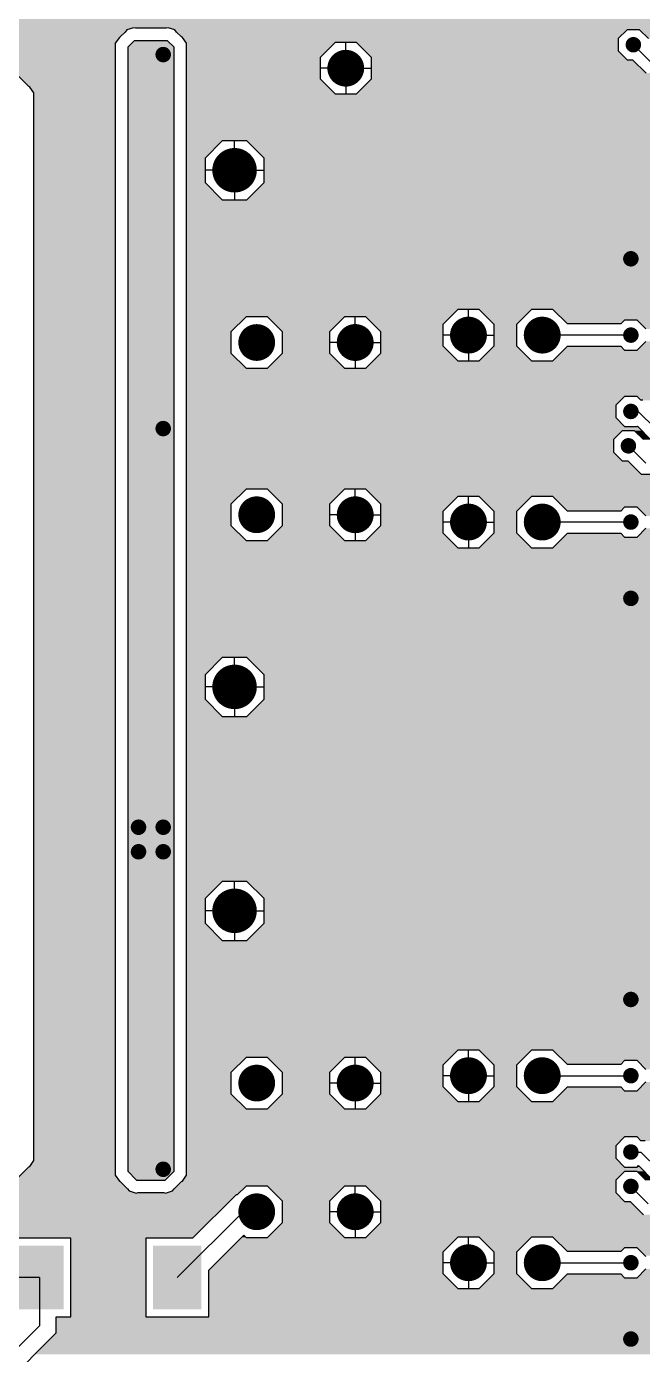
# Model space of a CAD drawing. Extents: x 295 to 953, y 10 to 290.
# Drawn here: x 764.2 to 816.6, y 104.8 to 217.9 of the extents above; entities that cross this region are included whole.
import ezdxf

# ---------------------------------------------------------------- set-up
doc = ezdxf.new("R2010")
doc.units = 0
doc.header["$LTSCALE"] = 5
doc.header["$MEASUREMENT"] = 0
doc.layers.get('0').update_dxf_attribs({"linetype": 'CONTINUOUS', "lineweight": 25})
doc.layers.add('L1-TOP_GBR', color=7, linetype='CONTINUOUS')

msp = doc.modelspace()

# ---------------------------------------------------------------- linework, layer by layer
for points, const_width in [([(775.47, 215.55, 1), (776.13, 215.55, 1)], 0.66), ([(815.49, 216.39, 1), (816.15, 216.39, 1)], 0.66), ([(790.56, 214.39, 1), (792.12, 214.39, 1)], 1.57), ([(780.93, 205.7, 1), (782.82, 205.7, 1)], 1.9), ([(815.28, 198.16, 1), (815.94, 198.16, 1)], 0.66), ([(782.98, 191.03, 1), (784.54, 191.03, 1)], 1.57), ([(791.36, 191.03, 1), (792.93, 191.03, 1)], 1.57), ([(801, 191.66, 1), (802.57, 191.66, 1)], 1.57), ([(807.28, 191.66, 1), (808.85, 191.66, 1)], 1.57), ([(815.28, 191.66, 1), (815.94, 191.66, 1)], 0.66), ([(815.28, 185.16, 1), (815.94, 185.16, 1)], 0.66), ([(775.47, 183.7, 1), (776.13, 183.7, 1)], 0.66), ([(815.07, 182.23, 1), (815.73, 182.23, 1)], 0.66), ([(782.98, 176.36, 1), (784.54, 176.36, 1)], 1.57), ([(791.36, 176.36, 1), (792.93, 176.36, 1)], 1.57), ([(801, 175.74, 1), (802.57, 175.74, 1)], 1.57), ([(807.28, 175.74, 1), (808.85, 175.74, 1)], 1.57), ([(815.28, 175.74, 1), (815.94, 175.74, 1)], 0.66), ([(815.28, 169.24, 1), (815.94, 169.24, 1)], 0.66), ([(780.93, 161.7, 1), (782.82, 161.7, 1)], 1.9), ([(773.37, 149.75, 1), (774.03, 149.75, 1)], 0.66), ([(775.47, 149.75, 1), (776.13, 149.75, 1)], 0.66), ([(773.37, 147.66, 1), (774.03, 147.66, 1)], 0.66), ([(775.47, 147.66, 1), (776.13, 147.66, 1)], 0.66), ([(780.93, 142.63, 1), (782.82, 142.63, 1)], 1.9), ([(815.28, 135.08, 1), (815.94, 135.08, 1)], 0.66), ([(801, 128.59, 1), (802.57, 128.59, 1)], 1.57), ([(807.28, 128.59, 1), (808.85, 128.59, 1)], 1.57), ([(782.98, 127.96, 1), (784.54, 127.96, 1)], 1.57), ([(791.36, 127.96, 1), (792.93, 127.96, 1)], 1.57), ([(815.28, 128.59, 1), (815.94, 128.59, 1)], 0.66), ([(815.28, 122.09, 1), (815.94, 122.09, 1)], 0.66), ([(775.47, 120.62, 1), (776.13, 120.62, 1)], 0.66), ([(815.28, 119.16, 1), (815.94, 119.16, 1)], 0.66), ([(782.98, 117, 1), (784.54, 117, 1)], 1.57), ([(791.36, 117, 1), (792.93, 117, 1)], 1.57), ([(801, 112.66, 1), (802.57, 112.66, 1)], 1.57), ([(807.28, 112.66, 1), (808.85, 112.66, 1)], 1.57), ([(815.28, 112.66, 1), (815.94, 112.66, 1)], 0.66), ([(815.28, 106.16, 1), (815.94, 106.16, 1)], 0.66)]:
    msp.add_lwpolyline(points, format="xyb", close=True, dxfattribs=dict(const_width=const_width))
for points in [[(767.32, 114.12), (767.32, 108.68), (763.2, 114.12), (763.2, 108.68)], [(779.06, 114.12), (779.06, 108.68), (774.93, 114.12), (774.93, 108.68)]]:
    msp.add_solid(points)
at = {"layer": 'L1-TOP_GBR'}
for p, q in [((764.36, 212.82), (748.23, 228.95)), ((772.56, 217.47), (772.14, 217.05)), ((772.7, 217.65), (772.56, 217.47)), ((773.28, 217.84), (772.7, 217.65)), ((773.43, 217.8), (773.28, 217.84)), ((776.07, 217.8), (773.43, 217.8)), ((776.22, 217.84), (776.07, 217.8)), ((776.8, 217.65), (776.22, 217.84)), ((776.94, 217.47), (776.8, 217.65)), ((777.35, 217.05), (776.94, 217.47)), ((815.29, 217.67), (814.54, 216.92)), ((816.35, 217.67), (815.29, 217.67)), ((817.1, 216.92), (816.35, 217.67)), ((772.07, 217.02), (771.71, 216.53)), ((771.71, 216.53), (771.71, 120.11)), ((772.14, 217.05), (772.07, 217.02)), ((773.33, 216.72), (772.78, 216.17)), ((772.78, 216.17), (772.78, 120.47)), ((776.17, 216.72), (773.33, 216.72)), ((776.72, 216.17), (776.17, 216.72)), ((776.72, 120.47), (776.72, 216.17)), ((777.43, 217.02), (777.35, 217.05)), ((777.79, 216.53), (777.43, 217.02)), ((777.79, 120.11), (777.79, 216.53)), ((790.43, 216.58), (789.15, 215.3)), ((792.25, 216.58), (790.43, 216.58)), ((791.34, 214.39), (791.34, 216.58)), ((793.53, 215.3), (792.25, 216.58)), ((814.54, 216.92), (814.54, 215.86)), ((815.82, 216.39), (817.29, 214.92)), ((789.15, 215.3), (789.15, 213.49)), ((793.53, 213.49), (793.53, 215.3)), ((814.54, 215.86), (815.29, 215.11)), ((815.29, 215.11), (815.76, 215.11)), ((815.76, 215.11), (816.9, 213.97)), ((791.34, 214.39), (789.15, 214.39)), ((791.34, 214.39), (791.34, 212.21)), ((791.34, 214.39), (793.53, 214.39)), ((764.44, 212.79), (764.36, 212.82)), ((764.8, 212.3), (764.44, 212.79)), ((789.15, 213.49), (790.43, 212.21)), ((792.25, 212.21), (793.53, 213.49)), ((764.8, 121.36), (764.8, 212.3)), ((790.43, 212.21), (792.25, 212.21)), ((780.83, 208.22), (779.36, 206.74)), ((782.92, 208.22), (780.83, 208.22)), ((781.87, 205.7), (781.87, 208.22)), ((784.39, 206.74), (782.92, 208.22)), ((779.36, 206.74), (779.36, 204.66)), ((784.39, 204.66), (784.39, 206.74)), ((781.87, 205.7), (779.36, 205.7)), ((781.87, 205.7), (781.87, 203.18)), ((781.87, 205.7), (784.39, 205.7)), ((779.36, 204.66), (780.83, 203.18)), ((782.92, 203.18), (784.39, 204.66)), ((780.83, 203.18), (782.92, 203.18)), ((800.88, 193.85), (799.6, 192.57)), ((802.69, 193.85), (800.88, 193.85)), ((801.78, 191.66), (801.78, 193.85)), ((803.97, 192.57), (802.69, 193.85)), ((807.16, 193.85), (805.88, 192.57)), ((808.97, 193.85), (807.16, 193.85)), ((810.21, 192.61), (808.97, 193.85)), ((782.85, 193.22), (781.57, 191.94)), ((784.67, 193.22), (782.85, 193.22)), ((785.95, 191.94), (784.67, 193.22)), ((791.24, 193.22), (789.96, 191.94)), ((793.05, 193.22), (791.24, 193.22)), ((792.14, 191.03), (792.14, 193.22)), ((794.33, 191.94), (793.05, 193.22)), ((799.6, 192.57), (799.6, 190.76)), ((803.97, 190.76), (803.97, 192.57)), ((805.88, 192.57), (805.88, 190.76)), ((814.75, 192.61), (810.21, 192.61)), ((815.08, 192.94), (814.75, 192.61)), ((816.14, 192.94), (815.08, 192.94)), ((816.89, 192.19), (816.14, 192.94)), ((781.57, 191.94), (781.57, 190.13)), ((785.95, 190.13), (785.95, 191.94)), ((789.96, 191.94), (789.96, 190.13)), ((794.33, 190.13), (794.33, 191.94)), ((801.78, 191.66), (799.6, 191.66)), ((801.78, 191.66), (801.78, 189.47)), ((801.78, 191.66), (803.97, 191.66)), ((815.61, 191.66), (808.07, 191.66)), ((816.14, 190.38), (816.89, 191.13)), ((781.57, 190.13), (782.85, 188.85)), ((784.67, 188.85), (785.95, 190.13)), ((792.14, 191.03), (789.96, 191.03)), ((789.96, 190.13), (791.24, 188.85)), ((792.14, 191.03), (792.14, 188.85)), ((792.14, 191.03), (794.33, 191.03)), ((793.05, 188.85), (794.33, 190.13)), ((799.6, 190.76), (800.88, 189.47)), ((802.69, 189.47), (803.97, 190.76)), ((805.88, 190.76), (807.16, 189.47)), ((808.97, 189.47), (810.21, 190.71)), ((810.21, 190.71), (814.75, 190.71)), ((814.75, 190.71), (815.08, 190.38)), ((815.08, 190.38), (816.14, 190.38)), ((800.88, 189.47), (802.69, 189.47)), ((807.16, 189.47), (808.97, 189.47)), ((782.85, 188.85), (784.67, 188.85)), ((791.24, 188.85), (793.05, 188.85)), ((815.08, 186.44), (814.33, 185.69)), ((814.33, 185.69), (814.33, 184.64)), ((816.14, 186.44), (815.08, 186.44)), ((816.47, 186.11), (816.14, 186.44)), ((816.63, 186.11), (816.47, 186.11)), ((814.33, 184.64), (815.08, 183.89)), ((815.61, 185.16), (816.24, 185.16)), ((817.71, 183.7), (816.24, 185.16)), ((814.87, 183.51), (814.12, 182.76)), ((815.93, 183.51), (814.87, 183.51)), ((815.08, 183.89), (816.14, 183.89)), ((816.68, 182.76), (815.93, 183.51)), ((816.14, 183.89), (816.16, 183.9)), ((816.16, 183.9), (817.31, 182.75)), ((814.12, 182.76), (814.12, 181.7)), ((815.4, 182.23), (816.87, 180.76)), ((814.12, 181.7), (814.87, 180.95)), ((814.87, 180.95), (815.34, 180.95)), ((815.34, 180.95), (816.48, 179.82)), ((816.48, 179.82), (828.58, 179.82)), ((782.85, 178.55), (781.57, 177.27)), ((784.67, 178.55), (782.85, 178.55)), ((785.95, 177.27), (784.67, 178.55)), ((791.24, 178.55), (789.96, 177.27)), ((793.05, 178.55), (791.24, 178.55)), ((792.14, 176.36), (792.14, 178.55)), ((794.33, 177.27), (793.05, 178.55)), ((800.88, 177.92), (799.6, 176.64)), ((802.69, 177.92), (800.88, 177.92)), ((801.78, 175.74), (801.78, 177.92)), ((803.97, 176.64), (802.69, 177.92)), ((807.16, 177.92), (805.88, 176.64)), ((808.97, 177.92), (807.16, 177.92)), ((810.21, 176.68), (808.97, 177.92)), ((781.57, 177.27), (781.57, 175.46)), ((785.95, 175.46), (785.95, 177.27)), ((789.96, 177.27), (789.96, 175.46)), ((794.33, 175.46), (794.33, 177.27)), ((799.6, 176.64), (799.6, 174.83)), ((803.97, 174.83), (803.97, 176.64)), ((805.88, 176.64), (805.88, 174.83)), ((814.75, 176.68), (810.21, 176.68)), ((815.08, 177.01), (814.75, 176.68)), ((816.14, 177.01), (815.08, 177.01)), ((816.89, 176.26), (816.14, 177.01)), ((781.57, 175.46), (782.85, 174.18)), ((784.67, 174.18), (785.95, 175.46)), ((792.14, 176.36), (789.96, 176.36)), ((789.96, 175.46), (791.24, 174.18)), ((792.14, 176.36), (792.14, 174.18)), ((792.14, 176.36), (794.33, 176.36)), ((793.05, 174.18), (794.33, 175.46)), ((801.78, 175.74), (799.6, 175.74)), ((801.78, 175.74), (801.78, 173.55)), ((801.78, 175.74), (803.97, 175.74)), ((815.61, 175.74), (808.07, 175.74)), ((782.85, 174.18), (784.67, 174.18)), ((791.24, 174.18), (793.05, 174.18)), ((799.6, 174.83), (800.88, 173.55)), ((802.69, 173.55), (803.97, 174.83)), ((805.88, 174.83), (807.16, 173.55)), ((808.97, 173.55), (810.21, 174.79)), ((810.21, 174.79), (814.75, 174.79)), ((814.75, 174.79), (815.08, 174.46)), ((815.08, 174.46), (816.14, 174.46)), ((816.14, 174.46), (816.89, 175.21)), ((800.88, 173.55), (802.69, 173.55)), ((807.16, 173.55), (808.97, 173.55)), ((780.83, 164.21), (779.36, 162.74)), ((782.92, 164.21), (780.83, 164.21)), ((781.87, 161.7), (781.87, 164.21)), ((784.39, 162.74), (782.92, 164.21)), ((779.36, 162.74), (779.36, 160.65)), ((784.39, 160.65), (784.39, 162.74)), ((781.87, 161.7), (779.36, 161.7)), ((779.36, 160.65), (780.83, 159.18)), ((781.87, 161.7), (781.87, 159.18)), ((781.87, 161.7), (784.39, 161.7)), ((782.92, 159.18), (784.39, 160.65)), ((780.83, 159.18), (782.92, 159.18)), ((780.83, 145.14), (779.36, 143.67)), ((782.92, 145.14), (780.83, 145.14)), ((781.87, 142.63), (781.87, 145.14)), ((784.39, 143.67), (782.92, 145.14)), ((779.36, 143.67), (779.36, 141.58)), ((784.39, 141.58), (784.39, 143.67)), ((781.87, 142.63), (779.36, 142.63)), ((781.87, 142.63), (781.87, 140.11)), ((781.87, 142.63), (784.39, 142.63)), ((779.36, 141.58), (780.83, 140.11)), ((782.92, 140.11), (784.39, 141.58)), ((780.83, 140.11), (782.92, 140.11)), ((782.85, 130.14), (781.57, 128.86)), ((784.67, 130.14), (782.85, 130.14)), ((785.95, 128.86), (784.67, 130.14)), ((791.24, 130.14), (789.96, 128.86)), ((793.05, 130.14), (791.24, 130.14)), ((792.14, 127.96), (792.14, 130.14)), ((794.33, 128.86), (793.05, 130.14)), ((800.88, 130.77), (799.6, 129.49)), ((802.69, 130.77), (800.88, 130.77)), ((801.78, 128.59), (801.78, 130.77)), ((803.97, 129.49), (802.69, 130.77)), ((807.16, 130.77), (805.88, 129.49)), ((808.97, 130.77), (807.16, 130.77)), ((810.21, 129.54), (808.97, 130.77)), ((799.6, 129.49), (799.6, 127.68)), ((803.97, 127.68), (803.97, 129.49)), ((805.88, 129.49), (805.88, 127.68)), ((814.75, 129.54), (810.21, 129.54)), ((815.08, 129.87), (814.75, 129.54)), ((816.14, 129.87), (815.08, 129.87)), ((816.89, 129.12), (816.14, 129.87)), ((781.57, 128.86), (781.57, 127.05)), ((785.95, 127.05), (785.95, 128.86)), ((789.96, 128.86), (789.96, 127.05)), ((792.14, 127.96), (789.96, 127.96)), ((792.14, 127.96), (792.14, 125.77)), ((792.14, 127.96), (794.33, 127.96)), ((794.33, 127.05), (794.33, 128.86)), ((801.78, 128.59), (799.6, 128.59)), ((801.78, 128.59), (801.78, 126.4)), ((801.78, 128.59), (803.97, 128.59)), ((808.07, 128.59), (815.61, 128.59)), ((816.14, 127.31), (816.89, 128.06)), ((781.57, 127.05), (782.85, 125.77)), ((784.67, 125.77), (785.95, 127.05)), ((789.96, 127.05), (791.24, 125.77)), ((793.05, 125.77), (794.33, 127.05)), ((799.6, 127.68), (800.88, 126.4)), ((802.69, 126.4), (803.97, 127.68)), ((805.88, 127.68), (807.16, 126.4)), ((808.97, 126.4), (810.21, 127.64)), ((810.21, 127.64), (814.75, 127.64)), ((814.75, 127.64), (815.08, 127.31)), ((815.08, 127.31), (816.14, 127.31)), ((782.85, 125.77), (784.67, 125.77)), ((791.24, 125.77), (793.05, 125.77)), ((800.88, 126.4), (802.69, 126.4)), ((807.16, 126.4), (808.97, 126.4)), ((815.08, 123.37), (814.33, 122.62)), ((816.14, 123.37), (815.08, 123.37)), ((816.47, 123.04), (816.14, 123.37)), ((814.33, 122.62), (814.33, 121.56)), ((816.84, 123.04), (816.47, 123.04)), ((764.44, 120.86), (764.8, 121.36)), ((814.33, 121.56), (815.08, 120.81)), ((815.61, 122.09), (816.45, 122.09)), ((817.92, 120.62), (816.45, 122.09)), ((762.27, 118.75), (764.36, 120.84)), ((764.36, 120.84), (764.44, 120.86)), ((771.71, 120.11), (772.07, 119.61)), ((772.78, 120.47), (773.54, 119.7)), ((775.96, 119.7), (776.72, 120.47)), ((777.43, 119.61), (777.79, 120.11)), ((815.08, 120.44), (814.33, 119.69)), ((815.08, 120.81), (816.14, 120.81)), ((816.14, 120.44), (815.08, 120.44)), ((816.14, 120.81), (816.26, 120.93)), ((816.89, 119.69), (816.14, 120.44)), ((816.26, 120.93), (817.52, 119.67)), ((772.07, 119.61), (772.14, 119.58)), ((772.14, 119.58), (772.77, 118.96)), ((772.77, 118.96), (772.91, 118.77)), ((772.91, 118.77), (773.49, 118.58)), ((773.54, 119.7), (775.96, 119.7)), ((776.01, 118.58), (776.59, 118.77)), ((776.59, 118.77), (776.73, 118.96)), ((776.73, 118.96), (777.35, 119.58)), ((777.35, 119.58), (777.43, 119.61)), ((782.85, 119.19), (782.11, 118.45)), ((784.67, 119.19), (782.85, 119.19)), ((785.95, 117.91), (784.67, 119.19)), ((791.24, 119.19), (789.96, 117.91)), ((793.05, 119.19), (791.24, 119.19)), ((792.14, 117), (792.14, 119.19)), ((794.33, 117.91), (793.05, 119.19)), ((814.33, 119.69), (814.33, 118.63)), ((815.61, 119.16), (817.08, 117.69)), ((773.49, 118.58), (773.64, 118.63)), ((773.64, 118.63), (775.86, 118.63)), ((775.86, 118.63), (776.01, 118.58)), ((782, 118.45), (778.29, 114.74)), ((782.11, 118.45), (782, 118.45)), ((785.95, 116.1), (785.95, 117.91)), ((789.96, 117.91), (789.96, 116.1)), ((794.33, 116.1), (794.33, 117.91)), ((814.33, 118.63), (815.08, 117.88)), ((815.08, 117.88), (815.55, 117.88)), ((815.55, 117.88), (816.69, 116.74)), ((776.99, 111.4), (782.6, 117)), ((783.76, 117), (782.6, 117)), ((792.14, 117), (789.96, 117)), ((792.14, 117), (792.14, 114.82)), ((792.14, 117), (794.33, 117)), ((784.67, 114.82), (785.95, 116.1)), ((789.96, 116.1), (791.24, 114.82)), ((793.05, 114.82), (794.33, 116.1)), ((767.94, 114.74), (762.58, 114.74)), ((767.94, 108.06), (767.94, 114.74)), ((774.31, 114.74), (774.31, 108.06)), ((778.29, 114.74), (774.31, 114.74)), ((779.68, 112.04), (782.65, 115.02)), ((782.65, 115.02), (782.85, 114.82)), ((782.85, 114.82), (784.67, 114.82)), ((791.24, 114.82), (793.05, 114.82)), ((800.88, 114.85), (799.6, 113.57)), ((802.69, 114.85), (800.88, 114.85)), ((801.78, 112.66), (801.78, 114.85)), ((803.97, 113.57), (802.69, 114.85)), ((807.16, 114.85), (805.88, 113.57)), ((808.97, 114.85), (807.16, 114.85)), ((810.21, 113.61), (808.97, 114.85)), ((799.6, 113.57), (799.6, 111.75)), ((803.97, 111.75), (803.97, 113.57)), ((805.88, 113.57), (805.88, 111.75)), ((814.75, 113.61), (810.21, 113.61)), ((815.08, 113.94), (814.75, 113.61)), ((816.14, 113.94), (815.08, 113.94)), ((816.89, 113.19), (816.14, 113.94)), ((779.68, 108.06), (779.68, 112.04)), ((801.78, 112.66), (799.6, 112.66)), ((801.78, 112.66), (801.78, 110.47)), ((801.78, 112.66), (803.97, 112.66)), ((808.07, 112.66), (815.61, 112.66)), ((816.14, 111.38), (816.89, 112.13)), ((765.26, 111.4), (760.43, 111.4)), ((765.26, 111.4), (765.26, 107.28)), ((799.6, 111.75), (800.88, 110.47)), ((802.69, 110.47), (803.97, 111.75)), ((805.88, 111.75), (807.16, 110.47)), ((808.97, 110.47), (810.21, 111.71)), ((810.21, 111.71), (814.75, 111.71)), ((814.75, 111.71), (815.08, 111.38)), ((815.08, 111.38), (816.14, 111.38)), ((800.88, 110.47), (802.69, 110.47)), ((807.16, 110.47), (808.97, 110.47)), ((766.7, 108.06), (767.94, 108.06)), ((766.7, 106.68), (766.7, 108.06)), ((774.31, 108.06), (779.68, 108.06)), ((760.32, 102.33), (765.26, 107.28)), ((760.92, 100.89), (766.7, 106.68))]:
    msp.add_line(p, q, dxfattribs=at)
for points in [[(759.34, 217.84), (756.59, 220.59), (836.89, 217.84), (839.64, 220.59)], [(759.53, 217.65), (759.34, 217.84), (772.7, 217.65), (773.28, 217.84)], [(759.72, 217.47), (759.53, 217.65), (772.56, 217.47), (772.7, 217.65)], [(760.13, 217.05), (759.72, 217.47), (772.14, 217.05), (772.56, 217.47)], [(773.43, 217.8), (773.28, 217.84), (776.07, 217.8), (776.22, 217.84)], [(776.76, 217.67), (776.22, 217.84), (836.71, 217.67), (836.89, 217.84)], [(776.8, 217.65), (776.76, 217.67), (815.28, 217.65), (815.29, 217.67)], [(776.76, 217.67), (776.76, 217.67), (815.29, 217.67), (816.35, 217.67)], [(776.94, 217.47), (776.8, 217.65), (815.09, 217.47), (815.28, 217.65)], [(777.35, 217.05), (776.94, 217.47), (814.67, 217.05), (815.09, 217.47)], [(817.1, 216.92), (816.35, 217.67), (835.96, 216.92), (836.71, 217.67)], [(760.16, 217.02), (760.13, 217.05), (772.07, 217.02), (772.14, 217.05)], [(760.66, 216.53), (760.16, 217.02), (771.71, 216.53), (772.07, 217.02)], [(764.36, 212.82), (760.66, 216.53), (771.71, 212.82), (771.71, 216.53)], [(772.78, 216.17), (773.33, 216.72), (776.72, 216.17), (776.17, 216.72)], [(772.78, 120.47), (772.78, 216.17), (776.72, 120.47), (776.72, 216.17)], [(773.33, 216.72), (773.33, 216.72), (776.17, 216.72), (773.33, 216.72)], [(777.43, 217.02), (777.35, 217.05), (814.65, 217.02), (814.67, 217.05)], [(777.51, 216.92), (777.43, 217.02), (814.54, 216.92), (814.65, 217.02)], [(777.76, 216.58), (777.51, 216.92), (814.54, 216.58), (814.54, 216.92)], [(777.79, 216.53), (777.76, 216.58), (790.38, 216.53), (790.43, 216.58)], [(777.76, 216.58), (777.76, 216.58), (790.43, 216.58), (792.25, 216.58)], [(777.79, 215.3), (777.79, 216.53), (789.15, 215.3), (790.38, 216.53)], [(792.97, 215.86), (792.25, 216.58), (814.54, 215.86), (814.54, 216.58)], [(777.79, 213.49), (777.79, 215.3), (789.15, 213.49), (789.15, 215.3)], [(793.53, 215.3), (792.97, 215.86), (815.1, 215.3), (814.54, 215.86)], [(793.53, 215.11), (793.53, 215.3), (815.29, 215.11), (815.1, 215.3)], [(793.53, 213.97), (793.53, 215.11), (816.9, 213.97), (815.76, 215.11)], [(793.53, 215.11), (793.53, 215.11), (815.76, 215.11), (815.29, 215.11)], [(793.53, 213.84), (793.53, 213.97), (850.58, 213.84), (850.45, 213.97)], [(793.53, 213.49), (793.53, 213.84), (867.53, 213.49), (867.53, 213.84)], [(793.53, 213.84), (793.53, 213.84), (852.12, 213.84), (850.58, 213.84)], [(764.44, 212.79), (764.36, 212.82), (771.71, 212.79), (771.71, 212.82)], [(764.8, 212.3), (764.44, 212.79), (771.71, 212.3), (771.71, 212.79)], [(777.79, 212.21), (777.79, 213.49), (790.43, 212.21), (789.15, 213.49)], [(792.31, 212.27), (793.05, 213.01), (849.49, 212.27), (850.23, 213.01)], [(793.05, 213.01), (793.4, 213.36), (850.23, 213.01), (850.58, 213.36)], [(793.4, 213.36), (793.53, 213.49), (867.53, 213.36), (867.53, 213.49)], [(793.4, 213.36), (793.4, 213.36), (850.58, 213.36), (852.12, 213.36)], [(764.8, 121.36), (764.8, 212.3), (771.71, 121.36), (771.71, 212.3)], [(777.79, 210.74), (777.79, 212.21), (849.49, 210.74), (849.49, 212.21)], [(792.25, 212.21), (792.31, 212.27), (849.49, 212.21), (849.49, 212.27)], [(777.79, 209.65), (777.79, 210.74), (850.58, 209.65), (849.49, 210.74)], [(777.79, 209.17), (777.79, 209.65), (867.53, 209.17), (867.53, 209.65)], [(777.79, 209.65), (777.79, 209.65), (852.12, 209.65), (850.58, 209.65)], [(777.79, 208.26), (777.79, 209.17), (849.67, 208.26), (850.58, 209.17)], [(777.79, 209.17), (777.79, 209.17), (850.58, 209.17), (852.12, 209.17)], [(777.79, 208.22), (777.79, 208.26), (842.77, 208.22), (842.82, 208.26)], [(777.79, 208.26), (777.79, 208.26), (842.82, 208.26), (849.67, 208.26)], [(777.79, 206.74), (777.79, 208.22), (779.36, 206.74), (780.83, 208.22)], [(777.79, 208.22), (777.79, 208.22), (780.83, 208.22), (782.92, 208.22)], [(784.39, 206.74), (782.92, 208.22), (841.3, 206.74), (842.77, 208.22)], [(777.79, 204.66), (777.79, 206.74), (779.36, 204.66), (779.36, 206.74)], [(784.39, 204.66), (784.39, 206.74), (839.21, 204.66), (841.3, 206.74)], [(777.79, 203.18), (777.79, 204.66), (780.83, 203.18), (779.36, 204.66)], [(782.92, 203.18), (784.39, 204.66), (837.74, 203.18), (839.21, 204.66)], [(777.79, 193.85), (777.79, 203.18), (828.4, 193.85), (837.74, 203.18)], [(777.79, 193.22), (777.79, 193.85), (800.25, 193.22), (800.88, 193.85)], [(777.79, 193.85), (777.79, 193.85), (800.88, 193.85), (802.69, 193.85)], [(803.97, 192.57), (802.69, 193.85), (805.88, 192.57), (807.16, 193.85)], [(802.69, 193.85), (802.69, 193.85), (807.16, 193.85), (808.97, 193.85)], [(809.88, 192.94), (808.97, 193.85), (827.49, 192.94), (828.4, 193.85)], [(777.79, 191.94), (777.79, 193.22), (781.57, 191.94), (782.85, 193.22)], [(777.79, 193.22), (777.79, 193.22), (782.85, 193.22), (784.67, 193.22)], [(785.95, 191.94), (784.67, 193.22), (789.96, 191.94), (791.24, 193.22)], [(784.67, 193.22), (784.67, 193.22), (791.24, 193.22), (793.05, 193.22)], [(793.7, 192.57), (793.05, 193.22), (799.6, 192.57), (800.25, 193.22)], [(794.33, 191.94), (793.7, 192.57), (799.6, 191.94), (799.6, 192.57)], [(803.97, 190.76), (803.97, 192.57), (805.88, 190.76), (805.88, 192.57)], [(810.21, 192.61), (809.88, 192.94), (814.75, 192.61), (815.08, 192.94)], [(809.88, 192.94), (809.88, 192.94), (815.08, 192.94), (816.14, 192.94)], [(816.89, 192.19), (816.14, 192.94), (826.74, 192.19), (827.49, 192.94)], [(777.79, 190.13), (777.79, 191.94), (781.57, 190.13), (781.57, 191.94)], [(785.95, 190.13), (785.95, 191.94), (789.96, 190.13), (789.96, 191.94)], [(794.33, 190.76), (794.33, 191.94), (799.6, 190.76), (799.6, 191.94)], [(816.14, 190.38), (816.89, 191.13), (824.94, 190.38), (825.68, 191.13)], [(777.79, 188.85), (777.79, 190.13), (782.85, 188.85), (781.57, 190.13)], [(784.67, 188.85), (785.95, 190.13), (791.24, 188.85), (789.96, 190.13)], [(793.68, 189.47), (794.33, 190.13), (800.88, 189.47), (800.22, 190.13)], [(794.33, 190.13), (794.33, 190.76), (800.22, 190.13), (799.6, 190.76)], [(802.69, 189.47), (803.97, 190.76), (807.16, 189.47), (805.88, 190.76)], [(808.97, 189.47), (809.88, 190.38), (824.03, 189.47), (824.94, 190.38)], [(809.88, 190.38), (810.21, 190.71), (815.08, 190.38), (814.75, 190.71)], [(810.21, 190.71), (810.21, 190.71), (814.75, 190.71), (810.21, 190.71)], [(793.05, 188.85), (793.68, 189.47), (823.4, 188.85), (824.03, 189.47)], [(793.68, 189.47), (793.68, 189.47), (802.69, 189.47), (800.88, 189.47)], [(802.69, 189.47), (802.69, 189.47), (808.97, 189.47), (807.16, 189.47)], [(777.79, 186.44), (777.79, 188.85), (821, 186.44), (823.4, 188.85)], [(777.79, 188.85), (777.79, 188.85), (784.67, 188.85), (782.85, 188.85)], [(784.67, 188.85), (784.67, 188.85), (793.05, 188.85), (791.24, 188.85)], [(777.79, 185.69), (777.79, 186.44), (814.33, 185.69), (815.08, 186.44)], [(777.79, 186.44), (777.79, 186.44), (815.08, 186.44), (816.14, 186.44)], [(777.79, 184.64), (777.79, 185.69), (814.33, 184.64), (814.33, 185.69)], [(816.47, 186.11), (816.14, 186.44), (820.67, 186.11), (821, 186.44)], [(777.79, 183.89), (777.79, 184.64), (815.08, 183.89), (814.33, 184.64)], [(777.79, 183.51), (777.79, 183.89), (816.55, 183.51), (816.18, 183.89)], [(777.79, 182.76), (777.79, 183.51), (814.12, 182.76), (814.87, 183.51)], [(777.79, 183.51), (777.79, 183.51), (814.87, 183.51), (815.93, 183.51)], [(816.68, 182.76), (815.93, 183.51), (817.3, 182.76), (816.55, 183.51)], [(816.14, 183.89), (816.16, 183.9), (816.18, 183.89), (816.16, 183.9)], [(777.79, 181.7), (777.79, 182.76), (814.12, 181.7), (814.12, 182.76)], [(777.79, 180.95), (777.79, 181.7), (814.87, 180.95), (814.12, 181.7)], [(777.79, 179.82), (777.79, 180.95), (816.48, 179.82), (815.34, 180.95)], [(777.79, 180.95), (777.79, 180.95), (815.34, 180.95), (814.87, 180.95)], [(777.79, 178.55), (777.79, 179.82), (842.5, 178.55), (843.77, 179.82)], [(777.79, 179.82), (777.79, 179.82), (827.88, 179.82), (816.48, 179.82)], [(777.79, 177.27), (777.79, 178.55), (781.57, 177.27), (782.85, 178.55)], [(777.79, 178.55), (777.79, 178.55), (782.85, 178.55), (784.67, 178.55)], [(785.95, 177.27), (784.67, 178.55), (789.96, 177.27), (791.24, 178.55)], [(784.67, 178.55), (784.67, 178.55), (791.24, 178.55), (793.05, 178.55)], [(793.68, 177.92), (793.05, 178.55), (841.87, 177.92), (842.5, 178.55)], [(794.33, 177.27), (793.68, 177.92), (800.22, 177.27), (800.88, 177.92)], [(793.68, 177.92), (793.68, 177.92), (800.88, 177.92), (802.69, 177.92)], [(803.97, 176.64), (802.69, 177.92), (805.88, 176.64), (807.16, 177.92)], [(802.69, 177.92), (802.69, 177.92), (807.16, 177.92), (808.97, 177.92)], [(809.88, 177.01), (808.97, 177.92), (840.97, 177.01), (841.87, 177.92)], [(777.79, 175.46), (777.79, 177.27), (781.57, 175.46), (781.57, 177.27)], [(785.95, 175.46), (785.95, 177.27), (789.96, 175.46), (789.96, 177.27)], [(794.33, 176.64), (794.33, 177.27), (799.6, 176.64), (800.22, 177.27)], [(794.33, 175.46), (794.33, 176.64), (799.6, 175.46), (799.6, 176.64)], [(803.97, 174.83), (803.97, 176.64), (805.88, 174.83), (805.88, 176.64)], [(810.21, 176.68), (809.88, 177.01), (814.75, 176.68), (815.08, 177.01)], [(809.88, 177.01), (809.88, 177.01), (815.08, 177.01), (816.14, 177.01)], [(816.89, 176.26), (816.14, 177.01), (840.22, 176.26), (840.97, 177.01)], [(777.79, 174.18), (777.79, 175.46), (782.85, 174.18), (781.57, 175.46)], [(784.67, 174.18), (785.95, 175.46), (791.24, 174.18), (789.96, 175.46)], [(793.7, 174.83), (794.33, 175.46), (799.6, 174.83), (799.6, 175.46)], [(777.79, 173.55), (777.79, 174.18), (800.88, 173.55), (800.25, 174.18)], [(777.79, 174.18), (777.79, 174.18), (782.92, 174.18), (782.85, 174.18)], [(784.67, 174.18), (784.67, 174.18), (793.05, 174.18), (791.24, 174.18)], [(793.05, 174.18), (793.7, 174.83), (800.25, 174.18), (799.6, 174.83)], [(802.69, 173.55), (803.97, 174.83), (807.16, 173.55), (805.88, 174.83)], [(809.18, 173.76), (809.88, 174.46), (837.71, 173.76), (838.41, 174.46)], [(809.88, 174.46), (810.21, 174.79), (815.08, 174.46), (814.75, 174.79)], [(810.21, 174.79), (810.21, 174.79), (814.75, 174.79), (810.21, 174.79)], [(816.14, 174.46), (816.89, 175.21), (838.41, 174.46), (839.16, 175.21)], [(777.79, 170.52), (777.79, 173.55), (837.71, 170.52), (837.71, 173.55)], [(777.79, 173.55), (777.79, 173.55), (802.69, 173.55), (800.88, 173.55)], [(802.69, 173.55), (802.69, 173.55), (808.97, 173.55), (807.16, 173.55)], [(808.97, 173.55), (809.18, 173.76), (837.71, 173.55), (837.71, 173.76)], [(777.79, 169.77), (777.79, 170.52), (826.07, 169.77), (826.82, 170.52)], [(777.79, 170.52), (777.79, 170.52), (826.82, 170.52), (827.88, 170.52)], [(777.79, 168.71), (777.79, 169.77), (826.07, 168.71), (826.07, 169.77)], [(777.79, 167.96), (777.79, 168.71), (826.82, 167.96), (826.07, 168.71)], [(777.79, 164.21), (777.79, 167.96), (837.71, 164.21), (837.71, 167.96)], [(777.79, 162.74), (777.79, 164.21), (779.36, 162.74), (780.83, 164.21)], [(777.79, 164.21), (777.79, 164.21), (780.83, 164.21), (782.92, 164.21)], [(784.39, 162.74), (782.92, 164.21), (837.71, 162.74), (837.71, 164.21)], [(777.79, 160.65), (777.79, 162.74), (779.36, 160.65), (779.36, 162.74)], [(784.39, 160.65), (784.39, 162.74), (837.71, 160.65), (837.71, 162.74)], [(777.79, 159.18), (777.79, 160.65), (780.83, 159.18), (779.36, 160.65)], [(782.92, 159.18), (784.39, 160.65), (837.71, 159.18), (837.71, 160.65)], [(777.79, 145.14), (777.79, 159.18), (837.71, 145.14), (837.71, 159.18)], [(777.79, 159.18), (777.79, 159.18), (782.92, 159.18), (780.83, 159.18)], [(777.79, 143.67), (777.79, 145.14), (779.36, 143.67), (780.83, 145.14)], [(777.79, 145.14), (777.79, 145.14), (780.83, 145.14), (782.92, 145.14)], [(784.39, 143.67), (782.92, 145.14), (837.71, 143.67), (837.71, 145.14)], [(777.79, 141.58), (777.79, 143.67), (779.36, 141.58), (779.36, 143.67)], [(784.39, 141.58), (784.39, 143.67), (837.71, 141.58), (837.71, 143.67)], [(777.79, 140.11), (777.79, 141.58), (780.83, 140.11), (779.36, 141.58)], [(782.92, 140.11), (784.39, 141.58), (837.71, 140.11), (837.71, 141.58)], [(777.79, 139.46), (777.79, 140.11), (837.71, 139.46), (837.71, 140.11)], [(777.79, 130.77), (777.79, 139.46), (829.03, 130.77), (837.71, 139.46)], [(777.79, 130.14), (777.79, 130.77), (800.25, 130.14), (800.88, 130.77)], [(777.79, 130.77), (777.79, 130.77), (800.88, 130.77), (802.69, 130.77)], [(777.79, 128.86), (777.79, 130.14), (781.57, 128.86), (782.85, 130.14)], [(777.79, 130.14), (777.79, 130.14), (782.85, 130.14), (784.67, 130.14)], [(785.95, 128.86), (784.67, 130.14), (789.96, 128.86), (791.24, 130.14)], [(784.67, 130.14), (784.67, 130.14), (791.24, 130.14), (793.05, 130.14)], [(793.7, 129.49), (793.05, 130.14), (799.6, 129.49), (800.25, 130.14)], [(803.97, 129.49), (802.69, 130.77), (805.88, 129.49), (807.16, 130.77)], [(802.69, 130.77), (802.69, 130.77), (807.16, 130.77), (808.97, 130.77)], [(809.88, 129.87), (808.97, 130.77), (828.12, 129.87), (829.03, 130.77)], [(794.33, 128.86), (793.7, 129.49), (799.6, 128.86), (799.6, 129.49)], [(803.97, 127.68), (803.97, 129.49), (805.88, 127.68), (805.88, 129.49)], [(810.21, 129.54), (809.88, 129.87), (814.75, 129.54), (815.08, 129.87)], [(809.88, 129.87), (809.88, 129.87), (815.08, 129.87), (816.14, 129.87)], [(816.89, 129.12), (816.14, 129.87), (827.37, 129.12), (828.12, 129.87)], [(777.79, 127.05), (777.79, 128.86), (781.57, 127.05), (781.57, 128.86)], [(785.95, 127.05), (785.95, 128.86), (789.96, 127.05), (789.96, 128.86)], [(794.33, 127.68), (794.33, 128.86), (799.6, 127.68), (799.6, 128.86)], [(816.14, 127.31), (816.89, 128.06), (825.56, 127.31), (826.31, 128.06)], [(777.79, 125.77), (777.79, 127.05), (782.85, 125.77), (781.57, 127.05)], [(784.67, 125.77), (785.95, 127.05), (791.24, 125.77), (789.96, 127.05)], [(793.68, 126.4), (794.33, 127.05), (800.88, 126.4), (800.22, 127.05)], [(794.33, 127.05), (794.33, 127.68), (800.22, 127.05), (799.6, 127.68)], [(802.69, 126.4), (803.97, 127.68), (807.16, 126.4), (805.88, 127.68)], [(808.97, 126.4), (809.88, 127.31), (824.66, 126.4), (825.56, 127.31)], [(809.88, 127.31), (810.21, 127.64), (815.08, 127.31), (814.75, 127.64)], [(810.21, 127.64), (810.21, 127.64), (814.75, 127.64), (810.21, 127.64)], [(777.79, 123.37), (777.79, 125.77), (821.63, 123.37), (824.03, 125.77)], [(777.79, 125.77), (777.79, 125.77), (784.67, 125.77), (782.85, 125.77)], [(784.67, 125.77), (784.67, 125.77), (793.05, 125.77), (791.24, 125.77)], [(793.05, 125.77), (793.68, 126.4), (824.03, 125.77), (824.66, 126.4)], [(793.68, 126.4), (793.68, 126.4), (802.69, 126.4), (800.88, 126.4)], [(802.69, 126.4), (802.69, 126.4), (808.97, 126.4), (807.16, 126.4)], [(777.79, 122.62), (777.79, 123.37), (814.33, 122.62), (815.08, 123.37)], [(777.79, 123.37), (777.79, 123.37), (815.08, 123.37), (816.14, 123.37)], [(816.47, 123.04), (816.14, 123.37), (821.3, 123.04), (821.63, 123.37)], [(777.79, 121.56), (777.79, 122.62), (814.33, 121.56), (814.33, 122.62)], [(764.44, 120.86), (764.8, 121.36), (771.71, 120.86), (771.71, 121.36)], [(777.79, 120.81), (777.79, 121.56), (815.08, 120.81), (814.33, 121.56)], [(763.13, 119.61), (763.63, 120.11), (772.07, 119.61), (771.71, 120.11)], [(763.63, 120.11), (764.36, 120.84), (771.71, 120.11), (771.71, 120.84)], [(764.36, 120.84), (764.44, 120.86), (771.71, 120.84), (771.71, 120.86)], [(773.54, 119.7), (772.78, 120.47), (775.96, 119.7), (776.72, 120.47)], [(777.49, 119.69), (777.79, 120.11), (814.33, 119.69), (814.75, 120.11)], [(777.79, 120.44), (777.79, 120.81), (816.76, 120.44), (816.39, 120.81)], [(777.79, 120.11), (777.79, 120.44), (814.75, 120.11), (815.08, 120.44)], [(777.79, 120.44), (777.79, 120.44), (815.08, 120.44), (816.14, 120.44)], [(816.14, 120.81), (816.26, 120.93), (816.39, 120.81), (816.26, 120.93)], [(816.89, 119.69), (816.14, 120.44), (817.51, 119.69), (816.76, 120.44)], [(762.15, 118.58), (762.27, 118.75), (773.49, 118.58), (772.97, 118.75)], [(762.27, 118.75), (762.29, 118.77), (772.97, 118.75), (772.91, 118.77)], [(762.29, 118.77), (762.48, 118.96), (772.91, 118.77), (772.77, 118.96)], [(762.48, 118.96), (763.11, 119.58), (772.77, 118.96), (772.14, 119.58)], [(763.11, 119.58), (763.13, 119.61), (772.14, 119.58), (772.07, 119.61)], [(776.01, 118.58), (776.59, 118.77), (782.24, 118.58), (782.43, 118.77)], [(776.59, 118.77), (776.73, 118.96), (782.43, 118.77), (782.62, 118.96)], [(776.73, 118.96), (776.96, 119.19), (782.62, 118.96), (782.85, 119.19)], [(776.96, 119.19), (777.35, 119.58), (814.33, 119.19), (814.33, 119.58)], [(776.96, 119.19), (776.96, 119.19), (782.85, 119.19), (784.67, 119.19)], [(777.35, 119.58), (777.43, 119.61), (814.33, 119.58), (814.33, 119.61)], [(777.43, 119.61), (777.49, 119.69), (814.33, 119.61), (814.33, 119.69)], [(785.95, 117.91), (784.67, 119.19), (789.96, 117.91), (791.24, 119.19)], [(784.67, 119.19), (784.67, 119.19), (791.24, 119.19), (793.05, 119.19)], [(793.61, 118.63), (793.05, 119.19), (814.33, 118.63), (814.33, 119.19)], [(730.25, 115.13), (727.01, 118.37), (778.68, 115.13), (781.92, 118.37)], [(761.55, 118.37), (761.78, 118.45), (781.92, 118.37), (782, 118.45)], [(761.78, 118.45), (762.13, 118.56), (782.11, 118.45), (782.23, 118.56)], [(761.78, 118.45), (761.78, 118.45), (782, 118.45), (782.11, 118.45)], [(762.13, 118.56), (762.15, 118.58), (782.23, 118.56), (782.24, 118.58)], [(773.49, 118.58), (773.64, 118.63), (776.01, 118.58), (775.86, 118.63)], [(773.64, 118.63), (773.64, 118.63), (775.86, 118.63), (773.64, 118.63)], [(785.95, 116.1), (785.95, 117.91), (789.96, 116.1), (789.96, 117.91)], [(794.33, 117.91), (793.61, 118.63), (815.05, 117.91), (814.33, 118.63)], [(794.33, 117.88), (794.33, 117.91), (815.08, 117.88), (815.05, 117.91)], [(794.33, 116.74), (794.33, 117.88), (816.69, 116.74), (815.55, 117.88)], [(794.33, 117.88), (794.33, 117.88), (815.55, 117.88), (815.08, 117.88)], [(794.33, 116.1), (794.33, 116.74), (849.71, 116.1), (850.35, 116.74)], [(784.67, 114.82), (785.95, 116.1), (791.24, 114.82), (789.96, 116.1)], [(793.08, 114.85), (794.11, 115.88), (849.49, 114.85), (849.49, 115.88)], [(794.11, 115.88), (794.33, 116.1), (849.49, 115.88), (849.71, 116.1)], [(734.89, 114.93), (734.31, 115.13), (778.49, 114.93), (778.68, 115.13)], [(735.03, 114.75), (734.89, 114.93), (778.3, 114.75), (778.49, 114.93)], [(735.04, 114.74), (735.03, 114.75), (778.29, 114.74), (778.3, 114.75)], [(735.04, 114.74), (735.04, 114.74), (762.58, 114.74), (767.94, 114.74)], [(767.94, 108.06), (767.94, 114.74), (774.31, 108.06), (774.31, 114.74)], [(767.94, 114.74), (767.94, 114.74), (774.31, 114.74), (778.29, 114.74)], [(781.2, 113.57), (782.45, 114.82), (799.6, 113.57), (800.84, 114.82)], [(782.45, 114.82), (782.65, 115.02), (782.85, 114.82), (782.65, 115.02)], [(782.45, 114.82), (782.45, 114.82), (782.92, 114.82), (782.85, 114.82)], [(793.05, 114.82), (793.08, 114.85), (800.84, 114.82), (800.88, 114.85)], [(793.08, 114.85), (793.08, 114.85), (800.88, 114.85), (802.69, 114.85)], [(803.97, 113.57), (802.69, 114.85), (805.88, 113.57), (807.16, 114.85)], [(802.69, 114.85), (802.69, 114.85), (807.16, 114.85), (808.97, 114.85)], [(809.48, 114.34), (808.97, 114.85), (849.49, 114.34), (849.49, 114.85)], [(809.88, 113.94), (809.48, 114.34), (849.9, 113.94), (849.49, 114.34)], [(779.68, 112.04), (781.2, 113.57), (799.6, 112.04), (799.6, 113.57)], [(803.97, 111.75), (803.97, 113.57), (805.88, 111.75), (805.88, 113.57)], [(810.21, 113.61), (809.88, 113.94), (814.75, 113.61), (815.08, 113.94)], [(809.88, 113.94), (809.88, 113.94), (815.08, 113.94), (816.14, 113.94)], [(816.82, 113.26), (816.14, 113.94), (850.58, 113.26), (849.9, 113.94)], [(779.68, 111.75), (779.68, 112.04), (799.6, 111.75), (799.6, 112.04)], [(816.45, 111.69), (816.89, 112.13), (849.49, 111.69), (849.93, 112.13)], [(779.68, 110.47), (779.68, 111.75), (800.88, 110.47), (799.6, 111.75)], [(802.69, 110.47), (803.97, 111.75), (807.16, 110.47), (805.88, 111.75)], [(808.97, 110.47), (809.88, 111.38), (849.49, 110.47), (849.49, 111.38)], [(809.88, 111.38), (810.21, 111.71), (815.08, 111.38), (814.75, 111.71)], [(810.21, 111.71), (810.21, 111.71), (814.75, 111.71), (810.21, 111.71)], [(816.14, 111.38), (816.45, 111.69), (849.49, 111.38), (849.49, 111.69)], [(779.68, 110.15), (779.68, 110.47), (849.49, 110.15), (849.49, 110.47)], [(779.68, 109.07), (779.68, 110.15), (850.58, 109.07), (849.49, 110.15)], [(779.68, 108.59), (779.68, 109.07), (867.53, 108.59), (867.53, 109.07)], [(779.68, 109.07), (779.68, 109.07), (852.12, 109.07), (850.58, 109.07)], [(779.68, 108.06), (779.68, 108.59), (850.05, 108.06), (850.58, 108.59)], [(779.68, 108.59), (779.68, 108.59), (850.58, 108.59), (852.12, 108.59)], [(766.7, 107.5), (766.7, 108.06), (849.49, 107.5), (850.05, 108.06)], [(766.7, 107.44), (766.7, 107.5), (849.49, 107.44), (849.49, 107.5)], [(766.7, 106.69), (766.7, 107.44), (826.28, 106.69), (827.03, 107.44)], [(766.7, 107.44), (766.7, 107.44), (827.03, 107.44), (828.09, 107.44)], [(765.66, 105.63), (766.7, 106.68), (826.28, 105.63), (826.28, 106.68)], [(766.7, 106.68), (766.7, 106.69), (826.28, 106.68), (826.28, 106.69)], [(764.91, 104.89), (765.66, 105.63), (827.03, 104.89), (826.28, 105.63)], [(764.88, 104.85), (764.9, 104.87), (867.53, 104.85), (867.53, 104.87)], [(764.9, 104.87), (764.91, 104.89), (850.58, 104.87), (850.57, 104.89)], [(764.9, 104.87), (764.9, 104.87), (852.12, 104.87), (850.58, 104.87)]]:
    msp.add_solid(points, dxfattribs=at)

doc.saveas('drawing.dxf')
